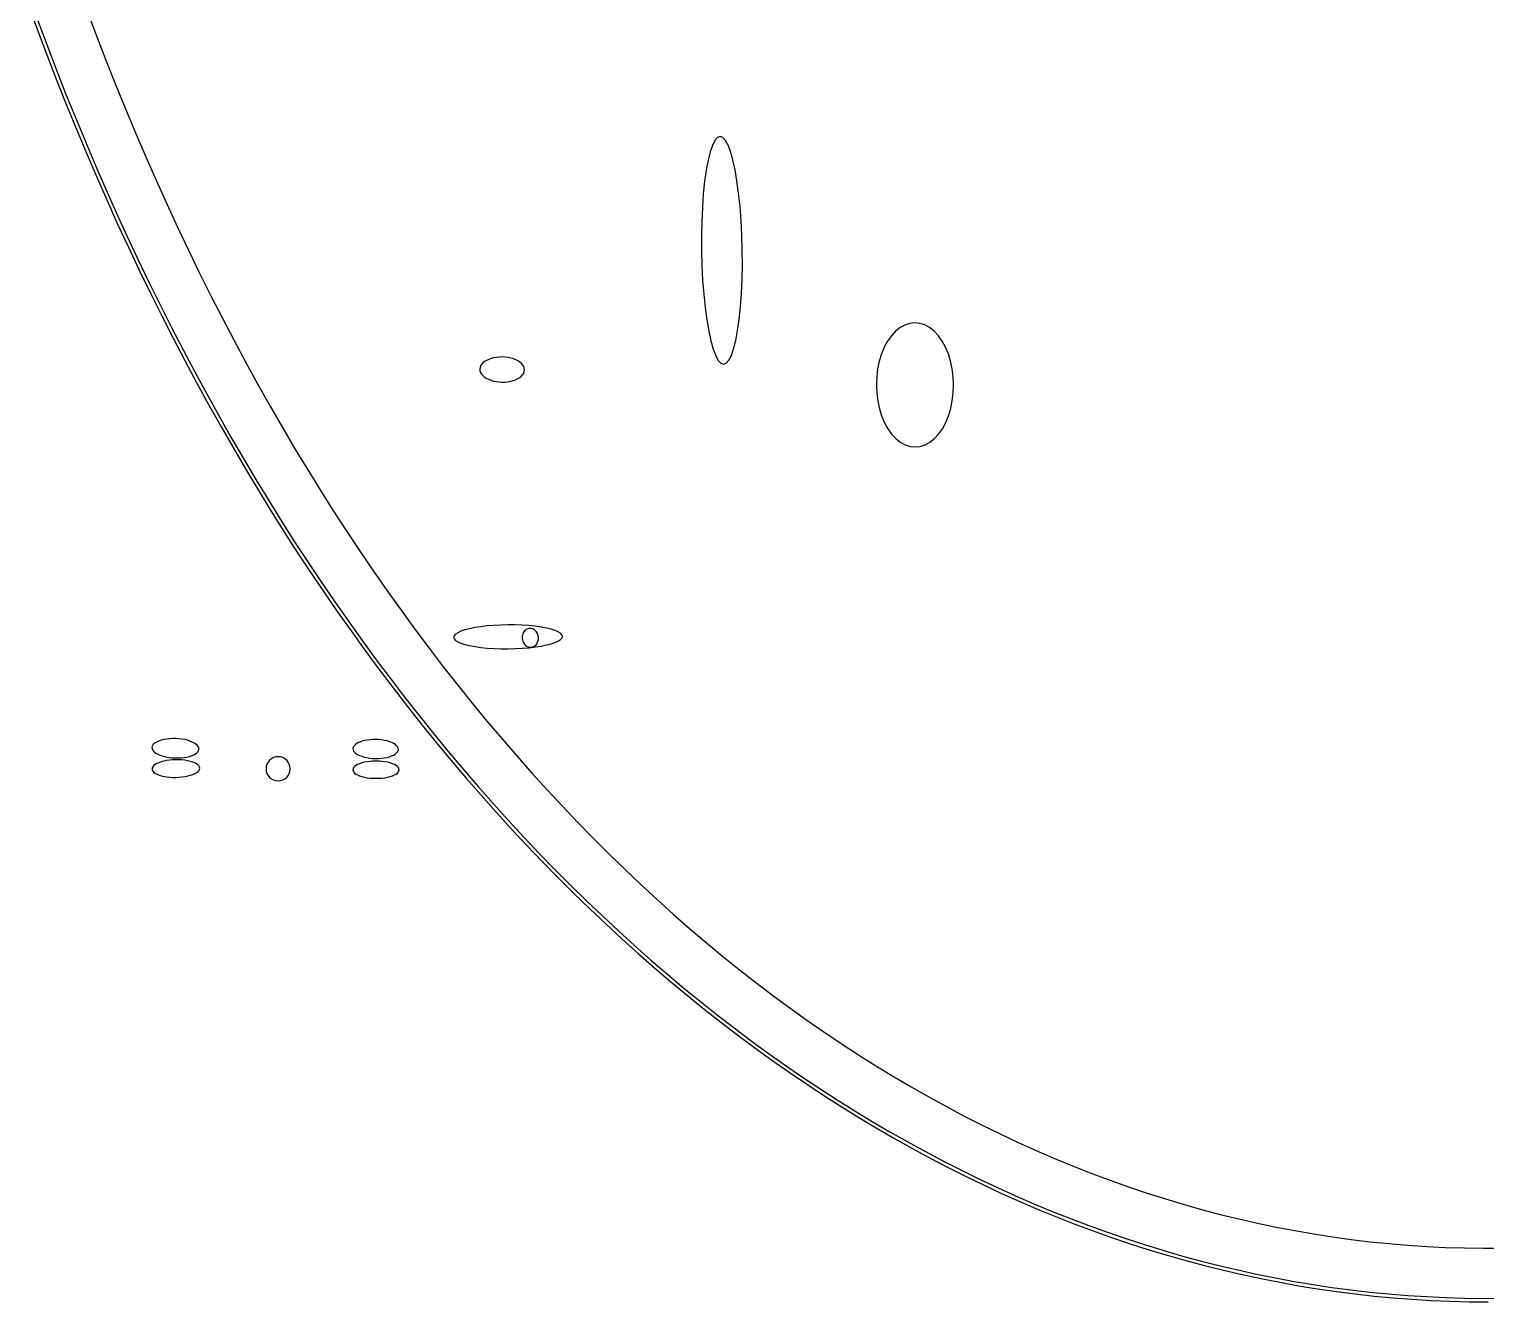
# Model space of a CAD drawing. Extents: x -4 to 217, y -26 to 302.
# Drawn here: x 9.1 to 106.2, y -25.6 to 59.2 of the extents above; entities that cross this region are included whole.
import ezdxf

# ---------------------------------------------------------------- set-up
doc = ezdxf.new("R2010")
doc.units = 0

msp = doc.modelspace()

# ---------------------------------------------------------------- linework, layer by layer
at = {"layer": 'CIRCLES'}
for p, q in [((25.55, 10.695), (25.399, 10.65)), ((25.707, 10.711), (25.55, 10.695)), ((25.864, 10.695), (25.707, 10.711)), ((26.015, 10.65), (25.864, 10.695)), ((24.917, 10.063), (24.902, 9.906)), ((24.902, 9.906), (24.917, 9.749)), ((24.963, 10.214), (24.917, 10.063)), ((24.917, 9.749), (24.963, 9.598)), ((25.038, 10.353), (24.963, 10.214)), ((25.138, 10.475), (25.038, 10.353)), ((25.26, 10.575), (25.138, 10.475)), ((25.399, 10.65), (25.26, 10.575)), ((26.154, 10.575), (26.015, 10.65)), ((26.276, 10.475), (26.154, 10.575)), ((26.376, 10.353), (26.276, 10.475)), ((26.451, 10.214), (26.376, 10.353)), ((26.496, 10.063), (26.451, 10.214)), ((26.451, 9.598), (26.496, 9.749)), ((26.512, 9.906), (26.496, 10.063)), ((26.496, 9.749), (26.512, 9.906)), ((24.963, 9.598), (25.038, 9.459)), ((25.038, 9.459), (25.138, 9.337)), ((25.138, 9.337), (25.26, 9.237)), ((25.26, 9.237), (25.399, 9.162)), ((25.399, 9.162), (25.55, 9.117)), ((25.55, 9.117), (25.707, 9.101)), ((25.707, 9.101), (25.864, 9.117)), ((25.864, 9.117), (26.015, 9.162)), ((26.015, 9.162), (26.154, 9.237)), ((26.154, 9.237), (26.276, 9.337)), ((26.276, 9.337), (26.376, 9.459)), ((26.376, 9.459), (26.451, 9.598))]:
    msp.add_line(p, q, dxfattribs=at)
at = {"layer": 'ELLIPSES'}
for p, q in [((9.118, 60.638), (9.723, 58.99)), ((12.99, 60.381), (13.607, 58.736)), ((9.676, 59.789), (10.288, 58.146)), ((9.723, 58.99), (10.341, 57.352)), ((13.607, 58.736), (14.237, 57.102)), ((10.288, 58.146), (10.913, 56.513)), ((10.341, 57.352), (10.972, 55.724)), ((10.913, 56.513), (11.551, 54.892)), ((14.237, 57.102), (14.88, 55.479)), ((10.972, 55.724), (11.614, 54.107)), ((14.88, 55.479), (15.536, 53.868)), ((11.551, 54.892), (12.201, 53.281)), ((11.614, 54.107), (12.27, 52.502)), ((15.536, 53.868), (16.204, 52.268)), ((12.201, 53.281), (12.864, 51.681)), ((12.27, 52.502), (12.938, 50.907)), ((12.864, 51.681), (13.539, 50.093)), ((16.204, 52.268), (16.885, 50.68)), ((54.802, 51.755), (54.638, 51.434)), ((54.973, 51.951), (54.802, 51.755)), ((55.15, 52.019), (54.973, 51.951)), ((55.328, 51.957), (55.15, 52.019)), ((55.506, 51.766), (55.328, 51.957)), ((55.679, 51.45), (55.506, 51.766)), ((55.846, 51.014), (55.679, 51.45)), ((12.938, 50.907), (13.618, 49.324)), ((16.885, 50.68), (17.578, 49.105)), ((54.486, 50.993), (54.346, 50.44)), ((54.638, 51.434), (54.486, 50.993)), ((56.002, 50.466), (55.846, 51.014)), ((56.146, 49.814), (56.002, 50.466)), ((13.539, 50.093), (14.226, 48.516)), ((54.223, 49.784), (54.117, 49.037)), ((54.346, 50.44), (54.223, 49.784)), ((56.275, 49.07), (56.146, 49.814)), ((13.618, 49.324), (14.31, 47.753)), ((17.578, 49.105), (18.284, 47.542)), ((54.117, 49.037), (54.031, 48.211)), ((56.387, 48.248), (56.275, 49.07)), ((14.226, 48.516), (14.925, 46.951)), ((14.31, 47.753), (15.014, 46.194)), ((54.031, 48.211), (53.967, 47.32)), ((56.48, 47.36), (56.387, 48.248)), ((14.925, 46.951), (15.637, 45.398)), ((18.284, 47.542), (19.002, 45.991)), ((53.967, 47.32), (53.924, 46.381)), ((56.552, 46.422), (56.48, 47.36)), ((15.014, 46.194), (15.73, 44.647)), ((19.002, 45.991), (19.732, 44.453)), ((53.924, 46.381), (53.905, 45.408)), ((56.602, 45.45), (56.552, 46.422)), ((15.637, 45.398), (16.36, 43.858)), ((15.73, 44.647), (16.458, 43.112)), ((53.905, 45.408), (53.908, 44.418)), ((56.629, 44.461), (56.602, 45.45)), ((16.36, 43.858), (17.095, 42.33)), ((19.732, 44.453), (20.474, 42.929)), ((53.908, 44.418), (53.935, 43.429)), ((56.632, 43.471), (56.629, 44.461)), ((16.458, 43.112), (17.198, 41.589)), ((20.474, 42.929), (21.227, 41.417)), ((53.935, 43.429), (53.985, 42.457)), ((56.613, 42.498), (56.632, 43.471)), ((17.095, 42.33), (17.842, 40.814)), ((53.985, 42.457), (54.057, 41.519)), ((56.57, 41.559), (56.613, 42.498)), ((17.198, 41.589), (17.95, 40.079)), ((17.842, 40.814), (18.601, 39.312)), ((21.227, 41.417), (21.993, 39.919)), ((54.057, 41.519), (54.15, 40.632)), ((56.506, 40.668), (56.57, 41.559)), ((17.95, 40.079), (18.714, 38.582)), ((21.993, 39.919), (22.771, 38.435)), ((54.15, 40.632), (54.262, 39.809)), ((54.262, 39.809), (54.391, 39.065)), ((56.314, 39.095), (56.42, 39.842)), ((56.42, 39.842), (56.506, 40.668)), ((18.601, 39.312), (19.371, 37.822)), ((54.391, 39.065), (54.535, 38.414)), ((56.191, 38.439), (56.314, 39.095)), ((66.839, 39.051), (66.56, 38.751)), ((67.14, 39.291), (66.839, 39.051)), ((67.459, 39.465), (67.14, 39.291)), ((67.788, 39.571), (67.459, 39.465)), ((68.124, 39.607), (67.788, 39.571)), ((68.46, 39.573), (68.124, 39.607)), ((68.79, 39.468), (68.46, 39.573)), ((69.109, 39.295), (68.79, 39.468)), ((69.412, 39.057), (69.109, 39.295)), ((69.692, 38.757), (69.412, 39.057)), ((18.714, 38.582), (19.488, 37.099)), ((22.771, 38.435), (23.56, 36.964)), ((54.535, 38.414), (54.691, 37.865)), ((54.691, 37.865), (54.858, 37.429)), ((55.899, 37.445), (56.051, 37.886)), ((56.051, 37.886), (56.191, 38.439)), ((66.087, 37.987), (65.901, 37.538)), ((66.308, 38.394), (66.087, 37.987)), ((66.56, 38.751), (66.308, 38.394)), ((69.946, 38.402), (69.692, 38.757)), ((70.169, 37.996), (69.946, 38.402)), ((70.357, 37.548), (70.169, 37.996)), ((19.371, 37.822), (20.153, 36.346)), ((19.488, 37.099), (20.275, 35.628)), ((23.56, 36.964), (24.36, 35.507)), ((39.347, 36.937), (39.259, 36.84)), ((39.456, 37.026), (39.347, 36.937)), ((39.586, 37.107), (39.456, 37.026)), ((39.733, 37.177), (39.586, 37.107)), ((39.896, 37.235), (39.733, 37.177)), ((40.071, 37.281), (39.896, 37.235)), ((40.256, 37.314), (40.071, 37.281)), ((40.448, 37.332), (40.256, 37.314)), ((40.642, 37.337), (40.448, 37.332)), ((40.836, 37.327), (40.642, 37.337)), ((41.027, 37.303), (40.836, 37.327)), ((41.211, 37.265), (41.027, 37.303)), ((41.385, 37.214), (41.211, 37.265)), ((41.546, 37.151), (41.385, 37.214)), ((41.692, 37.077), (41.546, 37.151)), ((41.819, 36.993), (41.692, 37.077)), ((41.926, 36.9), (41.819, 36.993)), ((42.011, 36.801), (41.926, 36.9)), ((54.858, 37.429), (55.031, 37.113)), ((55.031, 37.113), (55.209, 36.922)), ((55.209, 36.922), (55.387, 36.86)), ((55.387, 36.86), (55.564, 36.928)), ((55.564, 36.928), (55.735, 37.124)), ((55.735, 37.124), (55.899, 37.445)), ((65.753, 37.053), (65.646, 36.541)), ((65.901, 37.538), (65.753, 37.053)), ((70.507, 37.063), (70.357, 37.548)), ((70.616, 36.552), (70.507, 37.063)), ((20.153, 36.346), (20.946, 34.883)), ((39.156, 36.63), (39.141, 36.521)), ((39.141, 36.521), (39.152, 36.412)), ((39.152, 36.412), (39.189, 36.304)), ((39.195, 36.737), (39.156, 36.63)), ((39.189, 36.304), (39.25, 36.199)), ((39.259, 36.84), (39.195, 36.737)), ((39.25, 36.199), (39.335, 36.1)), ((39.335, 36.1), (39.442, 36.007)), ((39.442, 36.007), (39.569, 35.923)), ((39.569, 35.923), (39.714, 35.849)), ((41.675, 35.894), (41.804, 35.974)), ((41.804, 35.974), (41.914, 36.063)), ((41.914, 36.063), (42.002, 36.16)), ((42.002, 36.16), (42.066, 36.263)), ((42.072, 36.696), (42.011, 36.801)), ((42.066, 36.263), (42.105, 36.37)), ((42.108, 36.588), (42.072, 36.696)), ((42.105, 36.37), (42.119, 36.479)), ((42.119, 36.479), (42.108, 36.588)), ((65.581, 36.011), (65.56, 35.472)), ((65.646, 36.541), (65.581, 36.011)), ((70.683, 36.023), (70.616, 36.552)), ((70.706, 35.484), (70.683, 36.023)), ((20.275, 35.628), (21.072, 34.171)), ((24.36, 35.507), (25.172, 34.065)), ((39.714, 35.849), (39.876, 35.786)), ((39.876, 35.786), (40.05, 35.735)), ((40.05, 35.735), (40.233, 35.697)), ((40.233, 35.697), (40.424, 35.673)), ((40.424, 35.673), (40.618, 35.663)), ((40.618, 35.663), (40.813, 35.668)), ((40.813, 35.668), (41.004, 35.686)), ((41.004, 35.686), (41.189, 35.719)), ((41.189, 35.719), (41.365, 35.765)), ((41.365, 35.765), (41.527, 35.823)), ((41.527, 35.823), (41.675, 35.894)), ((65.56, 35.472), (65.584, 34.934)), ((70.621, 34.415), (70.685, 34.945)), ((70.685, 34.945), (70.706, 35.484)), ((20.946, 34.883), (21.75, 33.433)), ((21.072, 34.171), (21.881, 32.728)), ((25.172, 34.065), (25.995, 32.637)), ((65.584, 34.934), (65.65, 34.404)), ((65.65, 34.404), (65.76, 33.893)), ((70.514, 33.903), (70.621, 34.415)), ((21.75, 33.433), (22.566, 31.998)), ((65.76, 33.893), (65.91, 33.409)), ((65.91, 33.409), (66.098, 32.96)), ((70.18, 32.969), (70.366, 33.418)), ((70.366, 33.418), (70.514, 33.903)), ((21.881, 32.728), (22.701, 31.298)), ((25.995, 32.637), (26.83, 31.224)), ((66.098, 32.96), (66.32, 32.554)), ((66.32, 32.554), (66.574, 32.199)), ((66.574, 32.199), (66.855, 31.899)), ((69.427, 31.905), (69.707, 32.206)), ((69.707, 32.206), (69.959, 32.562)), ((69.959, 32.562), (70.18, 32.969)), ((22.566, 31.998), (23.392, 30.576)), ((22.701, 31.298), (23.532, 29.882)), ((26.83, 31.224), (27.675, 29.826)), ((66.855, 31.899), (67.157, 31.661)), ((67.157, 31.661), (67.476, 31.488)), ((67.476, 31.488), (67.806, 31.383)), ((67.806, 31.383), (68.142, 31.349)), ((68.142, 31.349), (68.478, 31.385)), ((68.478, 31.385), (68.808, 31.491)), ((68.808, 31.491), (69.126, 31.665)), ((69.126, 31.665), (69.427, 31.905)), ((23.392, 30.576), (24.23, 29.169)), ((23.532, 29.882), (24.374, 28.481)), ((24.23, 29.169), (25.078, 27.776)), ((27.675, 29.826), (28.532, 28.443)), ((24.374, 28.481), (25.226, 27.094)), ((28.532, 28.443), (29.399, 27.075)), ((25.078, 27.776), (25.937, 26.398)), ((25.226, 27.094), (26.089, 25.722)), ((25.937, 26.398), (26.807, 25.034)), ((29.399, 27.075), (30.277, 25.722)), ((26.089, 25.722), (26.963, 24.365)), ((30.277, 25.722), (31.165, 24.385)), ((26.807, 25.034), (27.687, 23.685)), ((26.963, 24.365), (27.847, 23.022)), ((31.165, 24.385), (32.064, 23.064)), ((27.687, 23.685), (28.578, 22.352)), ((27.847, 23.022), (28.742, 21.695)), ((28.578, 22.352), (29.479, 21.033)), ((32.064, 23.064), (32.973, 21.759)), ((28.742, 21.695), (29.647, 20.382)), ((32.973, 21.759), (33.893, 20.47)), ((29.479, 21.033), (30.39, 19.73)), ((29.647, 20.382), (30.561, 19.086)), ((33.893, 20.47), (34.822, 19.197)), ((30.39, 19.73), (31.31, 18.443)), ((39.631, 19.418), (39.206, 19.369)), ((40.08, 19.455), (39.631, 19.418)), ((40.544, 19.479), (40.08, 19.455)), ((41.017, 19.49), (40.544, 19.479)), ((41.491, 19.487), (41.017, 19.49)), ((41.956, 19.471), (41.491, 19.487)), ((42.405, 19.441), (41.956, 19.471)), ((42.83, 19.398), (42.405, 19.441)), ((30.561, 19.086), (31.486, 17.805)), ((31.31, 18.443), (32.241, 17.172)), ((34.822, 19.197), (35.762, 17.941)), ((37.43, 18.771), (37.399, 18.667)), ((37.399, 18.667), (37.431, 18.564)), ((37.521, 18.873), (37.43, 18.771)), ((37.431, 18.564), (37.525, 18.463)), ((37.673, 18.973), (37.521, 18.873)), ((37.525, 18.463), (37.678, 18.365)), ((37.882, 19.068), (37.673, 18.973)), ((38.144, 19.156), (37.882, 19.068)), ((38.456, 19.237), (38.144, 19.156)), ((38.812, 19.308), (38.456, 19.237)), ((39.206, 19.369), (38.812, 19.308)), ((41.968, 18.732), (41.964, 18.65)), ((41.964, 18.65), (41.968, 18.569)), ((41.982, 18.811), (41.968, 18.732)), ((41.968, 18.569), (41.982, 18.488)), ((42.005, 18.888), (41.982, 18.811)), ((41.982, 18.488), (42.004, 18.41)), ((42.037, 18.96), (42.005, 18.888)), ((42.076, 19.026), (42.037, 18.96)), ((42.123, 19.085), (42.076, 19.026)), ((42.177, 19.137), (42.123, 19.085)), ((42.236, 19.18), (42.177, 19.137)), ((42.299, 19.214), (42.236, 19.18)), ((42.366, 19.237), (42.299, 19.214)), ((42.436, 19.25), (42.366, 19.237)), ((42.507, 19.253), (42.436, 19.25)), ((42.577, 19.245), (42.507, 19.253)), ((42.647, 19.226), (42.577, 19.245)), ((42.714, 19.197), (42.647, 19.226)), ((42.778, 19.158), (42.714, 19.197)), ((42.836, 19.111), (42.778, 19.158)), ((43.225, 19.344), (42.83, 19.398)), ((42.89, 19.055), (42.836, 19.111)), ((42.936, 18.992), (42.89, 19.055)), ((42.975, 18.922), (42.936, 18.992)), ((43.007, 18.848), (42.975, 18.922)), ((43.005, 18.37), (43.028, 18.446)), ((43.029, 18.769), (43.007, 18.848)), ((43.028, 18.446), (43.042, 18.526)), ((43.043, 18.689), (43.029, 18.769)), ((43.042, 18.526), (43.047, 18.607)), ((43.047, 18.607), (43.043, 18.689)), ((43.582, 19.278), (43.225, 19.344)), ((43.895, 19.203), (43.582, 19.278)), ((44.159, 19.118), (43.895, 19.203)), ((44.37, 19.027), (44.159, 19.118)), ((44.523, 18.93), (44.37, 19.027)), ((44.375, 18.42), (44.526, 18.519)), ((44.616, 18.829), (44.523, 18.93)), ((44.526, 18.519), (44.618, 18.622)), ((44.648, 18.725), (44.616, 18.829)), ((44.618, 18.622), (44.648, 18.725)), ((31.486, 17.805), (32.421, 16.54)), ((35.762, 17.941), (36.711, 16.702)), ((37.678, 18.365), (37.888, 18.274)), ((37.888, 18.274), (38.152, 18.19)), ((38.152, 18.19), (38.465, 18.114)), ((38.465, 18.114), (38.822, 18.049)), ((38.822, 18.049), (39.217, 17.994)), ((39.217, 17.994), (39.643, 17.952)), ((39.643, 17.952), (40.092, 17.922)), ((40.092, 17.922), (40.557, 17.905)), ((40.557, 17.905), (41.03, 17.902)), ((41.03, 17.902), (41.503, 17.913)), ((41.503, 17.913), (41.968, 17.937)), ((41.968, 17.937), (42.417, 17.974)), ((42.004, 18.41), (42.036, 18.335)), ((42.036, 18.335), (42.075, 18.266)), ((42.075, 18.266), (42.121, 18.203)), ((42.121, 18.203), (42.175, 18.147)), ((42.175, 18.147), (42.233, 18.099)), ((42.233, 18.099), (42.297, 18.06)), ((42.297, 18.06), (42.364, 18.031)), ((42.364, 18.031), (42.433, 18.013)), ((42.417, 17.974), (42.842, 18.023)), ((42.433, 18.013), (42.504, 18.005)), ((42.504, 18.005), (42.575, 18.007)), ((42.575, 18.007), (42.644, 18.02)), ((42.644, 18.02), (42.712, 18.044)), ((42.712, 18.044), (42.775, 18.077)), ((42.775, 18.077), (42.834, 18.12)), ((42.834, 18.12), (42.888, 18.172)), ((42.842, 18.023), (43.235, 18.084)), ((42.888, 18.172), (42.934, 18.232)), ((42.934, 18.232), (42.974, 18.298)), ((42.974, 18.298), (43.005, 18.37)), ((43.235, 18.084), (43.591, 18.156)), ((43.591, 18.156), (43.903, 18.236)), ((43.903, 18.236), (44.166, 18.325)), ((44.166, 18.325), (44.375, 18.42)), ((32.241, 17.172), (33.182, 15.916)), ((32.421, 16.54), (33.365, 15.291)), ((36.711, 16.702), (37.67, 15.479)), ((33.182, 15.916), (34.132, 14.677)), ((33.365, 15.291), (34.319, 14.057)), ((34.132, 14.677), (35.092, 13.454)), ((37.67, 15.479), (38.638, 14.274)), ((34.319, 14.057), (35.282, 12.841)), ((38.638, 14.274), (39.616, 13.085)), ((35.092, 13.454), (36.061, 12.247)), ((35.282, 12.841), (36.255, 11.64)), ((39.616, 13.085), (40.603, 11.914)), ((17.638, 11.71), (17.521, 11.644)), ((17.775, 11.769), (17.638, 11.71)), ((17.931, 11.819), (17.775, 11.769)), ((18.102, 11.859), (17.931, 11.819)), ((18.287, 11.89), (18.102, 11.859)), ((18.482, 11.91), (18.287, 11.89)), ((18.683, 11.919), (18.482, 11.91)), ((18.887, 11.917), (18.683, 11.919)), ((19.091, 11.905), (18.887, 11.917)), ((19.291, 11.881), (19.091, 11.905)), ((19.484, 11.847), (19.291, 11.881)), ((19.666, 11.804), (19.484, 11.847)), ((19.835, 11.751), (19.666, 11.804)), ((19.987, 11.69), (19.835, 11.751)), ((20.119, 11.622), (19.987, 11.69)), ((31.139, 11.688), (31.008, 11.628)), ((31.289, 11.74), (31.139, 11.688)), ((31.454, 11.783), (31.289, 11.74)), ((31.632, 11.817), (31.454, 11.783)), ((31.82, 11.84), (31.632, 11.817)), ((32.015, 11.853), (31.82, 11.84)), ((32.212, 11.855), (32.015, 11.853)), ((32.409, 11.847), (32.212, 11.855)), ((32.603, 11.827), (32.409, 11.847)), ((32.79, 11.798), (32.603, 11.827)), ((32.967, 11.758), (32.79, 11.798)), ((33.131, 11.71), (32.967, 11.758)), ((33.279, 11.653), (33.131, 11.71)), ((33.408, 11.589), (33.279, 11.653)), ((36.061, 12.247), (37.04, 11.057)), ((40.603, 11.914), (41.599, 10.761)), ((17.317, 11.414), (17.301, 11.331)), ((17.301, 11.331), (17.311, 11.246)), ((17.311, 11.246), (17.348, 11.163)), ((17.36, 11.495), (17.317, 11.414)), ((17.348, 11.163), (17.411, 11.081)), ((17.428, 11.572), (17.36, 11.495)), ((17.411, 11.081), (17.499, 11.002)), ((17.521, 11.644), (17.428, 11.572)), ((17.499, 11.002), (17.61, 10.928)), ((17.61, 10.928), (17.742, 10.86)), ((17.742, 10.86), (17.894, 10.799)), ((17.894, 10.799), (18.063, 10.746)), ((18.063, 10.746), (18.245, 10.703)), ((18.245, 10.703), (18.438, 10.669)), ((19.442, 10.66), (19.627, 10.691)), ((19.627, 10.691), (19.799, 10.731)), ((19.799, 10.731), (19.954, 10.781)), ((19.954, 10.781), (20.091, 10.84)), ((20.091, 10.84), (20.208, 10.906)), ((20.231, 11.548), (20.119, 11.622)), ((20.208, 10.906), (20.301, 10.978)), ((20.318, 11.469), (20.231, 11.548)), ((20.301, 10.978), (20.369, 11.055)), ((20.381, 11.387), (20.318, 11.469)), ((20.369, 11.055), (20.412, 11.136)), ((20.418, 11.304), (20.381, 11.387)), ((20.412, 11.136), (20.429, 11.219)), ((20.429, 11.219), (20.418, 11.304)), ((30.703, 11.331), (30.689, 11.249)), ((30.689, 11.249), (30.701, 11.166)), ((30.701, 11.166), (30.738, 11.085)), ((30.743, 11.411), (30.703, 11.331)), ((30.738, 11.085), (30.8, 11.006)), ((30.808, 11.489), (30.743, 11.411)), ((30.8, 11.006), (30.887, 10.93)), ((30.897, 11.561), (30.808, 11.489)), ((30.887, 10.93), (30.995, 10.86)), ((31.008, 11.628), (30.897, 11.561)), ((30.995, 10.86), (31.125, 10.796)), ((31.125, 10.796), (31.273, 10.739)), ((31.273, 10.739), (31.437, 10.69)), ((31.437, 10.69), (31.613, 10.651)), ((32.949, 10.666), (33.115, 10.709)), ((33.115, 10.709), (33.264, 10.761)), ((33.264, 10.761), (33.396, 10.821)), ((33.396, 10.821), (33.507, 10.888)), ((33.517, 11.519), (33.408, 11.589)), ((33.507, 10.888), (33.596, 10.96)), ((33.603, 11.443), (33.517, 11.519)), ((33.596, 10.96), (33.66, 11.037)), ((33.666, 11.364), (33.603, 11.443)), ((33.66, 11.037), (33.7, 11.118)), ((33.703, 11.282), (33.666, 11.364)), ((33.7, 11.118), (33.715, 11.2)), ((33.715, 11.2), (33.703, 11.282)), ((36.255, 11.64), (37.237, 10.457)), ((37.04, 11.057), (38.027, 9.884)), ((41.599, 10.761), (42.604, 9.625)), ((17.316, 9.965), (17.304, 9.889)), ((17.304, 9.889), (17.319, 9.812)), ((17.355, 10.041), (17.316, 9.965)), ((17.319, 9.812), (17.361, 9.738)), ((17.421, 10.115), (17.355, 10.041)), ((17.361, 9.738), (17.429, 9.667)), ((17.511, 10.185), (17.421, 10.115)), ((17.626, 10.251), (17.511, 10.185)), ((17.762, 10.311), (17.626, 10.251)), ((17.918, 10.365), (17.762, 10.311)), ((18.09, 10.411), (17.918, 10.365)), ((18.276, 10.448), (18.09, 10.411)), ((18.473, 10.476), (18.276, 10.448)), ((18.438, 10.669), (18.638, 10.645)), ((18.677, 10.495), (18.473, 10.476)), ((18.638, 10.645), (18.842, 10.633)), ((18.885, 10.504), (18.677, 10.495)), ((18.842, 10.633), (19.046, 10.631)), ((19.093, 10.503), (18.885, 10.504)), ((19.046, 10.631), (19.247, 10.64)), ((19.297, 10.492), (19.093, 10.503)), ((19.247, 10.64), (19.442, 10.66)), ((19.495, 10.471), (19.297, 10.492)), ((19.682, 10.441), (19.495, 10.471)), ((19.856, 10.401), (19.682, 10.441)), ((20.014, 10.354), (19.856, 10.401)), ((20.152, 10.299), (20.014, 10.354)), ((20.269, 10.237), (20.152, 10.299)), ((20.363, 10.17), (20.269, 10.237)), ((20.28, 9.652), (20.371, 9.722)), ((20.431, 10.099), (20.363, 10.17)), ((20.371, 9.722), (20.437, 9.796)), ((20.473, 10.025), (20.431, 10.099)), ((20.437, 9.796), (20.476, 9.872)), ((20.488, 9.949), (20.473, 10.025)), ((20.476, 9.872), (20.488, 9.949)), ((30.697, 9.917), (30.684, 9.842)), ((30.684, 9.842), (30.697, 9.768)), ((30.736, 9.99), (30.697, 9.917)), ((30.697, 9.768), (30.736, 9.695)), ((30.801, 10.061), (30.736, 9.99)), ((30.891, 10.128), (30.801, 10.061)), ((31.003, 10.191), (30.891, 10.128)), ((31.136, 10.247), (31.003, 10.191)), ((31.287, 10.296), (31.136, 10.247)), ((31.455, 10.338), (31.287, 10.296)), ((31.636, 10.371), (31.455, 10.338)), ((31.613, 10.651), (31.8, 10.621)), ((31.827, 10.395), (31.636, 10.371)), ((31.8, 10.621), (31.994, 10.602)), ((32.025, 10.409), (31.827, 10.395)), ((31.994, 10.602), (32.192, 10.593)), ((32.226, 10.414), (32.025, 10.409)), ((32.192, 10.593), (32.389, 10.596)), ((32.428, 10.409), (32.226, 10.414)), ((32.389, 10.596), (32.583, 10.609)), ((32.625, 10.395), (32.428, 10.409)), ((32.583, 10.609), (32.771, 10.632)), ((32.816, 10.371), (32.625, 10.395)), ((32.771, 10.632), (32.949, 10.666)), ((32.997, 10.338), (32.816, 10.371)), ((33.165, 10.296), (32.997, 10.338)), ((33.317, 10.247), (33.165, 10.296)), ((33.45, 10.191), (33.317, 10.247)), ((33.562, 10.128), (33.45, 10.191)), ((33.651, 10.061), (33.562, 10.128)), ((33.716, 9.99), (33.651, 10.061)), ((33.755, 9.917), (33.716, 9.99)), ((33.716, 9.695), (33.755, 9.768)), ((33.769, 9.842), (33.755, 9.917)), ((33.755, 9.768), (33.769, 9.842)), ((37.237, 10.457), (38.228, 9.29)), ((38.027, 9.884), (39.024, 8.727)), ((17.429, 9.667), (17.522, 9.6)), ((17.522, 9.6), (17.639, 9.538)), ((17.639, 9.538), (17.778, 9.483)), ((17.778, 9.483), (17.935, 9.436)), ((17.935, 9.436), (18.109, 9.397)), ((18.109, 9.397), (18.297, 9.366)), ((18.297, 9.366), (18.494, 9.345)), ((18.494, 9.345), (18.699, 9.334)), ((18.699, 9.334), (18.907, 9.333)), ((18.907, 9.333), (19.115, 9.342)), ((19.115, 9.342), (19.319, 9.361)), ((19.319, 9.361), (19.515, 9.389)), ((19.515, 9.389), (19.701, 9.427)), ((19.701, 9.427), (19.874, 9.472)), ((19.874, 9.472), (20.029, 9.526)), ((20.029, 9.526), (20.166, 9.586)), ((20.166, 9.586), (20.28, 9.652)), ((30.736, 9.695), (30.801, 9.624)), ((30.801, 9.624), (30.891, 9.557)), ((30.891, 9.557), (31.003, 9.494)), ((31.003, 9.494), (31.136, 9.438)), ((31.136, 9.438), (31.287, 9.389)), ((31.287, 9.389), (31.455, 9.347)), ((31.455, 9.347), (31.636, 9.314)), ((31.636, 9.314), (31.827, 9.29)), ((31.827, 9.29), (32.025, 9.276)), ((32.025, 9.276), (32.226, 9.271)), ((32.226, 9.271), (32.428, 9.276)), ((32.428, 9.276), (32.625, 9.29)), ((32.625, 9.29), (32.816, 9.314)), ((32.816, 9.314), (32.997, 9.347)), ((32.997, 9.347), (33.165, 9.389)), ((33.165, 9.389), (33.317, 9.438)), ((33.317, 9.438), (33.45, 9.494)), ((33.45, 9.494), (33.562, 9.557)), ((33.562, 9.557), (33.651, 9.624)), ((33.651, 9.624), (33.716, 9.695)), ((38.228, 9.29), (39.228, 8.14)), ((42.604, 9.625), (43.619, 8.507)), ((39.024, 8.727), (40.03, 7.588)), ((39.228, 8.14), (40.237, 7.007)), ((43.619, 8.507), (44.641, 7.408)), ((40.03, 7.588), (41.044, 6.466)), ((40.237, 7.007), (41.254, 5.892)), ((44.641, 7.408), (45.673, 6.326)), ((41.044, 6.466), (42.067, 5.361)), ((41.254, 5.892), (42.28, 4.793)), ((45.673, 6.326), (46.713, 5.263)), ((42.067, 5.361), (43.098, 4.274)), ((46.713, 5.263), (47.761, 4.218)), ((42.28, 4.793), (43.315, 3.713)), ((43.098, 4.274), (44.138, 3.204)), ((47.761, 4.218), (48.817, 3.192)), ((43.315, 3.713), (44.357, 2.65)), ((44.138, 3.204), (45.186, 2.153)), ((48.817, 3.192), (49.881, 2.184)), ((44.357, 2.65), (45.408, 1.605)), ((45.186, 2.153), (46.242, 1.119)), ((49.881, 2.184), (50.953, 1.195)), ((45.408, 1.605), (46.467, 0.577)), ((46.242, 1.119), (47.306, 0.103)), ((50.953, 1.195), (52.033, 0.226)), ((46.467, 0.577), (47.534, -0.432)), ((47.306, 0.103), (48.377, -0.894)), ((52.033, 0.226), (53.12, -0.725)), ((47.534, -0.432), (48.608, -1.423)), ((48.377, -0.894), (49.457, -1.874)), ((53.12, -0.725), (54.215, -1.656)), ((48.608, -1.423), (49.69, -2.395)), ((49.457, -1.874), (50.544, -2.834)), ((54.215, -1.656), (55.317, -2.568)), ((49.69, -2.395), (50.78, -3.35)), ((50.544, -2.834), (51.638, -3.776)), ((55.317, -2.568), (56.426, -3.46)), ((50.78, -3.35), (51.877, -4.285)), ((51.638, -3.776), (52.739, -4.7)), ((56.426, -3.46), (57.542, -4.332)), ((51.877, -4.285), (52.981, -5.202)), ((52.739, -4.7), (53.848, -5.604)), ((57.542, -4.332), (58.665, -5.185)), ((52.981, -5.202), (54.092, -6.1)), ((53.848, -5.604), (54.963, -6.49)), ((58.665, -5.185), (59.794, -6.018)), ((54.092, -6.1), (55.209, -6.979)), ((54.963, -6.49), (56.085, -7.356)), ((59.794, -6.018), (60.93, -6.83)), ((55.209, -6.979), (56.334, -7.839)), ((56.085, -7.356), (57.214, -8.204)), ((60.93, -6.83), (62.072, -7.623)), ((62.072, -7.623), (63.22, -8.395)), ((56.334, -7.839), (57.465, -8.68)), ((57.214, -8.204), (58.35, -9.032)), ((57.465, -8.68), (58.603, -9.501)), ((63.22, -8.395), (64.374, -9.147)), ((58.35, -9.032), (59.491, -9.84)), ((58.603, -9.501), (59.747, -10.303)), ((64.374, -9.147), (65.535, -9.879)), ((59.491, -9.84), (60.639, -10.629)), ((59.747, -10.303), (60.896, -11.086)), ((60.639, -10.629), (61.793, -11.399)), ((65.535, -9.879), (66.7, -10.59)), ((66.7, -10.59), (67.872, -11.28)), ((60.896, -11.086), (62.052, -11.849)), ((61.793, -11.399), (62.953, -12.148)), ((67.872, -11.28), (69.048, -11.95)), ((62.052, -11.849), (63.214, -12.592)), ((62.953, -12.148), (64.118, -12.878)), ((63.214, -12.592), (64.382, -13.315)), ((69.048, -11.95), (70.23, -12.598)), ((70.23, -12.598), (71.417, -13.226)), ((64.118, -12.878), (65.289, -13.588)), ((64.382, -13.315), (65.555, -14.019)), ((71.417, -13.226), (72.609, -13.833)), ((65.289, -13.588), (66.466, -14.278)), ((65.555, -14.019), (66.733, -14.702)), ((66.466, -14.278), (67.647, -14.948)), ((72.609, -13.833), (73.805, -14.419)), ((73.805, -14.419), (75.006, -14.983)), ((66.733, -14.702), (67.916, -15.366)), ((67.647, -14.948), (68.834, -15.597)), ((67.916, -15.366), (69.105, -16.009)), ((75.006, -14.983), (76.211, -15.526)), ((76.211, -15.526), (77.42, -16.048)), ((68.834, -15.597), (70.026, -16.227)), ((69.105, -16.009), (70.298, -16.632)), ((70.026, -16.227), (71.222, -16.836)), ((77.42, -16.048), (78.634, -16.548)), ((70.298, -16.632), (71.496, -17.235)), ((71.222, -16.836), (72.423, -17.424)), ((71.496, -17.235), (72.699, -17.817)), ((72.423, -17.424), (73.629, -17.992)), ((78.634, -16.548), (79.851, -17.027)), ((79.851, -17.027), (81.072, -17.484)), ((72.699, -17.817), (73.906, -18.379)), ((73.629, -17.992), (74.839, -18.54)), ((73.906, -18.379), (75.118, -18.92)), ((81.072, -17.484), (82.297, -17.92)), ((82.297, -17.92), (83.524, -18.334)), ((83.524, -18.334), (84.755, -18.726)), ((74.839, -18.54), (76.053, -19.066)), ((75.118, -18.92), (76.333, -19.44)), ((76.053, -19.066), (77.271, -19.572)), ((84.755, -18.726), (85.989, -19.097)), ((85.989, -19.097), (87.226, -19.445)), ((76.333, -19.44), (77.553, -19.94)), ((77.271, -19.572), (78.493, -20.058)), ((77.553, -19.94), (78.776, -20.419)), ((78.493, -20.058), (79.719, -20.522)), ((87.226, -19.445), (88.466, -19.772)), ((88.466, -19.772), (89.708, -20.077)), ((89.708, -20.077), (90.952, -20.36)), ((90.952, -20.36), (92.198, -20.62)), ((78.776, -20.419), (80.003, -20.877)), ((79.719, -20.522), (80.948, -20.965)), ((80.003, -20.877), (81.233, -21.314)), ((80.948, -20.965), (82.181, -21.388)), ((81.233, -21.314), (82.467, -21.731)), ((92.198, -20.62), (93.447, -20.859)), ((93.447, -20.859), (94.697, -21.076)), ((94.697, -21.076), (95.948, -21.27)), ((95.948, -21.27), (97.202, -21.443)), ((82.181, -21.388), (83.416, -21.789)), ((82.467, -21.731), (83.704, -22.126)), ((83.416, -21.789), (84.655, -22.169)), ((83.704, -22.126), (84.944, -22.5)), ((84.655, -22.169), (85.896, -22.528)), ((97.202, -21.443), (98.456, -21.593)), ((98.456, -21.593), (99.712, -21.721)), ((99.712, -21.721), (100.968, -21.826)), ((100.968, -21.826), (102.225, -21.91)), ((102.225, -21.91), (103.483, -21.971)), ((103.483, -21.971), (104.741, -22.01)), ((104.741, -22.01), (106, -22.027)), ((106, -22.027), (107.258, -22.022)), ((84.944, -22.5), (86.186, -22.853)), ((85.896, -22.528), (87.141, -22.866)), ((86.186, -22.853), (87.431, -23.185)), ((87.141, -22.866), (88.387, -23.183)), ((87.431, -23.185), (88.679, -23.496)), ((88.387, -23.183), (89.637, -23.478)), ((88.679, -23.496), (89.929, -23.786)), ((89.637, -23.478), (90.888, -23.752)), ((89.929, -23.786), (91.181, -24.054)), ((90.888, -23.752), (92.141, -24.005)), ((91.181, -24.054), (92.436, -24.301)), ((92.141, -24.005), (93.397, -24.236)), ((93.397, -24.236), (94.654, -24.446)), ((92.436, -24.301), (93.692, -24.526)), ((93.692, -24.526), (94.949, -24.73)), ((94.654, -24.446), (95.912, -24.635)), ((94.949, -24.73), (96.208, -24.913)), ((95.912, -24.635), (97.172, -24.802)), ((96.208, -24.913), (97.469, -25.074)), ((97.172, -24.802), (98.433, -24.947)), ((97.469, -25.074), (98.73, -25.214)), ((98.433, -24.947), (99.695, -25.071)), ((98.73, -25.214), (99.993, -25.333)), ((99.695, -25.071), (100.958, -25.173)), ((100.958, -25.173), (102.222, -25.254)), ((99.993, -25.333), (101.257, -25.43)), ((101.257, -25.43), (102.521, -25.505)), ((102.222, -25.254), (103.486, -25.314)), ((102.521, -25.505), (103.785, -25.559)), ((103.486, -25.314), (104.751, -25.351)), ((103.785, -25.559), (105.05, -25.591)), ((104.751, -25.351), (106.016, -25.368)), ((105.05, -25.591), (106.316, -25.602)), ((106.016, -25.368), (107.281, -25.362))]:
    msp.add_line(p, q, dxfattribs=at)

doc.saveas('drawing.dxf')
